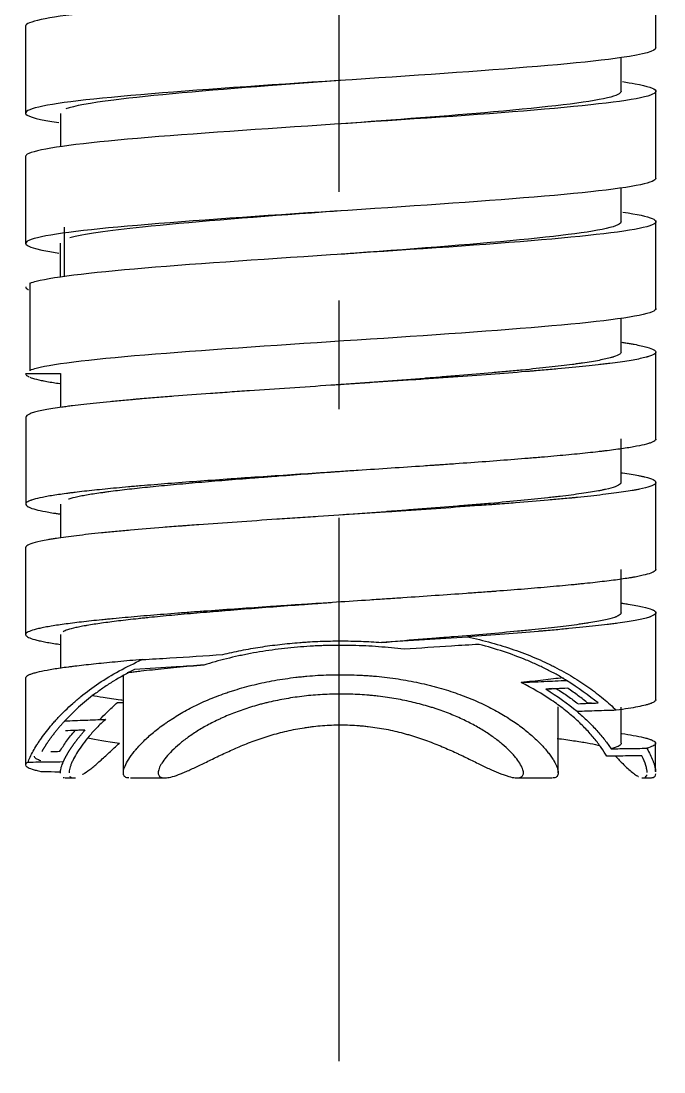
# Model space of a CAD drawing. Extents: x 0 to 1128, y 0 to 827.
# Drawn here: x 266.26 to 281.05, y 180.72 to 204.9 of the extents above; entities that cross this region are included whole.
import ezdxf

# ---------------------------------------------------------------- set-up
doc = ezdxf.new("R2010")
doc.units = 0
doc.header["$LTSCALE"] = 10
doc.header["$MEASUREMENT"] = 0
doc.linetypes.add('CENTER', pattern=[2, 1.25, -0.25, 0.25, -0.25])
doc.layers.add('1', color=7, linetype='CONTINUOUS')

msp = doc.modelspace()

# ---------------------------------------------------------------- linework, layer by layer
at = {"layer": '1', "color": 1, "linetype": 'CENTER', "lineweight": -3}
msp.add_line((273.569, 253.464), (273.569, 171.853), dxfattribs=at)
at = {"layer": '1', "color": 7, "linetype": 'Continuous', "lineweight": -3}
for p, q in [((267.166, 199.005), (267.166, 199.787)), ((268.613, 187.6), (268.613, 189.829)), ((278.613, 187.6), (278.613, 189.116)), ((267.274, 187.482), (267.509, 187.482)), ((268.778, 187.482), (269.562, 187.482)), ((277.65, 187.482), (278.475, 187.482)), ((280.536, 187.482), (280.759, 187.482))]:
    msp.add_line(p, q, dxfattribs=at)
for points, knots in [([(280.08, 206.504), (280.363, 206.463), (281.132, 206.314), (280.591, 206.056), (276.798, 205.731), (271.586, 205.406), (267.389, 205.089), (266.367, 204.881), (266.363, 204.781)], [0, 0, 0, 0, 0.071668, 0.260293, 0.448918, 0.637542, 0.826167, 1, 1, 1, 1]), ([(280.859, 204.282), (280.859, 204.206), (280.206, 204.023), (276.798, 203.731), (271.586, 203.406), (267.277, 203.081), (265.989, 202.799), (266.687, 202.625), (267.127, 202.56)], [0, 0, 0, 0, 0.131263, 0.320041, 0.50882, 0.697599, 0.886378, 1, 1, 1, 1]), ([(280.092, 203.503), (280.199, 203.487), (280.963, 203.363), (281.061, 203.131), (277.878, 202.806), (272.794, 202.481), (268.075, 202.156), (266.462, 201.923), (266.364, 201.798), (266.364, 201.782)], [0, 0, 0, 0, 0.027331, 0.216212, 0.405094, 0.593975, 0.782857, 0.971738, 1, 1, 1, 1]), ([(273.604, 203.53), (273.044, 203.489), (271.021, 203.339), (268.442, 203.12), (267.472, 202.943), (267.29, 202.874)], [0, 0, 0, 0, 0.189702, 0.685286, 1, 1, 1, 1]), ([(280.059, 203.281), (280.06, 203.231), (279.733, 203.073), (277.553, 202.822), (274.851, 202.623), (273.614, 202.531)], [0, 0, 0, 0, 0.200693, 0.633748, 1, 1, 1, 1]), ([(280.858, 201.281), (280.859, 201.231), (280.49, 201.072), (277.878, 200.806), (272.794, 200.481), (268.075, 200.156), (265.947, 199.849), (266.52, 199.65), (267.131, 199.559)], [0, 0, 0, 0, 0.087207, 0.275968, 0.46473, 0.653491, 0.842253, 1, 1, 1, 1]), ([(280.099, 200.502), (280.765, 200.403), (281.274, 200.196), (278.853, 199.881), (274.023, 199.556), (269.009, 199.231), (266.894, 198.999), (266.5, 198.875), (266.462, 198.859)], [0, 0, 0, 0, 0.180233, 0.378098, 0.575964, 0.77383, 0.971696, 1, 1, 1, 1]), ([(273.614, 200.531), (273.388, 200.514), (271.701, 200.389), (269.009, 200.181), (267.678, 199.989), (267.384, 199.906)], [0, 0, 0, 0, 0.080194, 0.600055, 1, 1, 1, 1]), ([(280.061, 200.281), (280.062, 200.256), (279.926, 200.122), (278.275, 199.881), (275.302, 199.656), (273.731, 199.539), (273.621, 199.531)], [0, 0, 0, 0, 0.100189, 0.533786, 0.967382, 1, 1, 1, 1]), ([(266.366, 198.781), (266.365, 198.76), (266.386, 198.739), (266.427, 198.718), (266.428, 198.717), (266.428, 198.717)], [0, 0, 0, 0, 0.990096, 0.990096, 1, 1, 1, 1]), ([(280.86, 198.281), (280.861, 198.256), (280.708, 198.122), (278.853, 197.881), (274.023, 197.556), (269.009, 197.231), (266.894, 196.999), (266.5, 196.875), (266.462, 196.859)], [0, 0, 0, 0, 0.052617, 0.281285, 0.509953, 0.738621, 0.967289, 1, 1, 1, 1]), ([(280.076, 197.505), (280.109, 197.5), (280.14, 197.496), (280.188, 197.488), (280.205, 197.486), (280.238, 197.48), (280.287, 197.472), (280.333, 197.465), (280.478, 197.438), (280.574, 197.417), (280.725, 197.376), (280.78, 197.355), (280.824, 197.328), (280.831, 197.323), (280.844, 197.313), (280.849, 197.307), (280.859, 197.292), (280.861, 197.281), (280.851, 197.25), (280.825, 197.229), (280.753, 197.198), (280.724, 197.187), (280.681, 197.174), (280.672, 197.171), (280.654, 197.166), (280.644, 197.163), (280.614, 197.155), (280.593, 197.15), (280.481, 197.124), (280.371, 197.103), (280.114, 197.061), (279.966, 197.04), (279.758, 197.014), (279.715, 197.009), (279.649, 197.001), (279.627, 196.998), (279.582, 196.993), (279.468, 196.98), (279.348, 196.967), (279.049, 196.935), (278.834, 196.914), (278.49, 196.883), (278.371, 196.873), (278.187, 196.857), (278.125, 196.852), (278.03, 196.844), (277.998, 196.841), (277.934, 196.836), (277.902, 196.833), (277.61, 196.809), (277.34, 196.788), (276.783, 196.747), (276.494, 196.726), (276.122, 196.7), (276.047, 196.694), (275.895, 196.684), (275.819, 196.678), (275.589, 196.663), (275.435, 196.652), (274.971, 196.621), (274.659, 196.6), (274.186, 196.569), (274.027, 196.558), (273.789, 196.542), (273.669, 196.534), (273.549, 196.527), (273.469, 196.521), (273.428, 196.519), (273.067, 196.495), (272.751, 196.474), (272.125, 196.432), (271.817, 196.411), (271.359, 196.38), (271.208, 196.369), (270.983, 196.353), (270.908, 196.348), (270.76, 196.338), (270.687, 196.332), (270.324, 196.306), (270.045, 196.285), (269.641, 196.254), (269.509, 196.244), (269.251, 196.223), (269.125, 196.212), (268.97, 196.199), (268.939, 196.196), (268.878, 196.191), (268.788, 196.183), (268.699, 196.175), (268.526, 196.159), (268.414, 196.149), (268.09, 196.118), (267.89, 196.097), (267.614, 196.065), (267.526, 196.055), (267.4, 196.039), (267.358, 196.034), (267.279, 196.023), (267.24, 196.018), (267.053, 195.992), (266.923, 195.971), (266.758, 195.939), (266.708, 195.929), (266.617, 195.908), (266.577, 195.898), (266.525, 195.882), (266.509, 195.877), (266.479, 195.866), (266.465, 195.861), (266.428, 195.845), (266.409, 195.834), (266.376, 195.809), (266.366, 195.795), (266.366, 195.781)], [0, 0, 0, 0, 0.008171, 0.008171, 0.012731, 0.012731, 0.01729, 0.02641, 0.02641, 0.062888, 0.062888, 0.099365, 0.099365, 0.108485, 0.108485, 0.117604, 0.117604, 0.135843, 0.135843, 0.172321, 0.172321, 0.19056, 0.19056, 0.195119, 0.195119, 0.199679, 0.199679, 0.208798, 0.208798, 0.245276, 0.245276, 0.281754, 0.281754, 0.290873, 0.290873, 0.295433, 0.295433, 0.299993, 0.318231, 0.318231, 0.354709, 0.354709, 0.372948, 0.372948, 0.382067, 0.382067, 0.386627, 0.386627, 0.391187, 0.391187, 0.427665, 0.427665, 0.464142, 0.464142, 0.473262, 0.473262, 0.482381, 0.482381, 0.50062, 0.50062, 0.537098, 0.537098, 0.555337, 0.555337, 0.564456, 0.569016, 0.569016, 0.573575, 0.573575, 0.610053, 0.610053, 0.646531, 0.646531, 0.66477, 0.66477, 0.673889, 0.673889, 0.683009, 0.683009, 0.719486, 0.719486, 0.737725, 0.737725, 0.755964, 0.755964, 0.760524, 0.760524, 0.765083, 0.774203, 0.774203, 0.792442, 0.792442, 0.828919, 0.828919, 0.847158, 0.847158, 0.856278, 0.856278, 0.865397, 0.865397, 0.901875, 0.901875, 0.920114, 0.920114, 0.938352, 0.938352, 0.947472, 0.947472, 0.956591, 0.956591, 0.97483, 0.97483, 1, 1, 1, 1]), ([(280.061, 197.282), (280.061, 197.272), (280.056, 197.261), (280.027, 197.229), (279.99, 197.208), (279.919, 197.181), (279.904, 197.176), (279.879, 197.168), (279.87, 197.165), (279.853, 197.16), (279.807, 197.146), (279.754, 197.133), (279.615, 197.101), (279.505, 197.08), (279.313, 197.048), (279.245, 197.037), (279.135, 197.021), (279.098, 197.016), (279.02, 197.005), (278.98, 197), (278.775, 196.973), (278.597, 196.952), (278.213, 196.91), (278.007, 196.889), (277.733, 196.862), (277.678, 196.857), (277.564, 196.846), (277.507, 196.84), (277.333, 196.824), (277.214, 196.814), (276.852, 196.782), (276.602, 196.761), (276.214, 196.729), (276.082, 196.718), (275.881, 196.702), (275.78, 196.694), (275.677, 196.686), (275.608, 196.681), (275.573, 196.678), (275.262, 196.654), (274.982, 196.633), (274.418, 196.591), (274.133, 196.569), (273.773, 196.543), (273.693, 196.537), (273.613, 196.531), (273.605, 196.53)], [0, 0, 0, 0, 0.042939, 0.042939, 0.1278, 0.1278, 0.149015, 0.149015, 0.159623, 0.159623, 0.17023, 0.212661, 0.212661, 0.297522, 0.297522, 0.339952, 0.339952, 0.361167, 0.361167, 0.382382, 0.382382, 0.467243, 0.467243, 0.552104, 0.552104, 0.573319, 0.573319, 0.594535, 0.594535, 0.636965, 0.636965, 0.721826, 0.721826, 0.764256, 0.764256, 0.785472, 0.796079, 0.796079, 0.806687, 0.806687, 0.891548, 0.891548, 0.976409, 0.976409, 0.997624, 1, 1, 1, 1]), ([(266.366, 196.781), (266.365, 196.764), (266.378, 196.747), (266.412, 196.726), (266.419, 196.721), (266.428, 196.717)], [0, 0, 0, 0, 0.794912, 0.794912, 1, 1, 1, 1]), ([(266.464, 196.701), (266.482, 196.694), (266.502, 196.687), (266.578, 196.663), (266.644, 196.646), (266.735, 196.627), (266.746, 196.625), (266.767, 196.621), (266.777, 196.619), (266.81, 196.612), (266.878, 196.6), (266.953, 196.587), (267.051, 196.571), (267.099, 196.564), (267.149, 196.557)], [0, 0, 0, 0, 0.147966, 0.147966, 0.498597, 0.498597, 0.542426, 0.542426, 0.586255, 0.586255, 0.673913, 0.849228, 0.849228, 1, 1, 1, 1]), ([(280.859, 195.28), (280.859, 195.275), (280.858, 195.27), (280.847, 195.247), (280.825, 195.231), (280.772, 195.206), (280.752, 195.197), (280.715, 195.184), (280.702, 195.18), (280.674, 195.172), (280.659, 195.167), (280.581, 195.146), (280.505, 195.129), (280.329, 195.096), (280.127, 195.062), (279.877, 195.029), (279.722, 195.01), (279.705, 195.008), (279.669, 195.003), (279.652, 195.001), (279.598, 194.995), (279.488, 194.982), (279.373, 194.969), (279.136, 194.944), (278.968, 194.927), (278.612, 194.894), (278.425, 194.877), (278.177, 194.856), (278.127, 194.852), (278.026, 194.843), (277.974, 194.839), (277.819, 194.826), (277.714, 194.818), (277.393, 194.792), (277.173, 194.776), (276.721, 194.742), (276.488, 194.725), (276.131, 194.7), (276.01, 194.692), (275.857, 194.681), (275.826, 194.679), (275.765, 194.675), (275.673, 194.668), (275.58, 194.662), (275.271, 194.641), (275.022, 194.624), (274.519, 194.591), (274.266, 194.574), (273.884, 194.549), (273.756, 194.54), (273.563, 194.527), (273.499, 194.523), (273.37, 194.515), (273.305, 194.51), (272.984, 194.489), (272.73, 194.472), (272.227, 194.439), (271.978, 194.422), (271.609, 194.397), (271.486, 194.389), (271.303, 194.376), (271.212, 194.37), (271.121, 194.363), (271.061, 194.359), (271.031, 194.357), (270.76, 194.338), (270.526, 194.321), (270.072, 194.287), (269.852, 194.271), (269.426, 194.237), (269.22, 194.22), (268.971, 194.199), (268.921, 194.195), (268.824, 194.186), (268.68, 194.174), (268.542, 194.161), (268.273, 194.136), (267.936, 194.102), (267.639, 194.069), (267.466, 194.047), (267.432, 194.043), (267.382, 194.037), (267.366, 194.035), (267.333, 194.03), (267.253, 194.02), (267.178, 194.009), (267.007, 193.984), (266.905, 193.967), (266.727, 193.934), (266.651, 193.917), (266.557, 193.892), (266.528, 193.883), (266.497, 193.873), (266.491, 193.87), (266.48, 193.866), (266.463, 193.86), (266.448, 193.853), (266.403, 193.832), (266.38, 193.816), (266.362, 193.782), (266.366, 193.765), (266.391, 193.74), (266.403, 193.731), (266.426, 193.719), (266.435, 193.715), (266.453, 193.706), (266.464, 193.702), (266.519, 193.681), (266.576, 193.664), (266.716, 193.63), (266.799, 193.613), (266.943, 193.588), (266.994, 193.58), (267.076, 193.567), (267.112, 193.562), (267.148, 193.557), (267.156, 193.556)], [0, 0, 0, 0, 0.009317, 0.009317, 0.038615, 0.038615, 0.053264, 0.053264, 0.060588, 0.060588, 0.067913, 0.067913, 0.097211, 0.097211, 0.126509, 0.155807, 0.155807, 0.159469, 0.159469, 0.163131, 0.163131, 0.170456, 0.185105, 0.185105, 0.214403, 0.214403, 0.243701, 0.243701, 0.251025, 0.251025, 0.25835, 0.25835, 0.272999, 0.272999, 0.302297, 0.302297, 0.331595, 0.331595, 0.346244, 0.346244, 0.349906, 0.349906, 0.353569, 0.360893, 0.360893, 0.390191, 0.390191, 0.419489, 0.419489, 0.434138, 0.434138, 0.441463, 0.441463, 0.448787, 0.448787, 0.478085, 0.478085, 0.507383, 0.507383, 0.522032, 0.522032, 0.529357, 0.533019, 0.533019, 0.536681, 0.536681, 0.565979, 0.565979, 0.595277, 0.595277, 0.624575, 0.624575, 0.6319, 0.6319, 0.639224, 0.653873, 0.653873, 0.683171, 0.712469, 0.712469, 0.719794, 0.719794, 0.723456, 0.723456, 0.727118, 0.741767, 0.741767, 0.771065, 0.771065, 0.800363, 0.800363, 0.815012, 0.815012, 0.818675, 0.818675, 0.822337, 0.829661, 0.829661, 0.858959, 0.858959, 0.888257, 0.888257, 0.902906, 0.902906, 0.910231, 0.910231, 0.917555, 0.917555, 0.946853, 0.946853, 0.976151, 0.976151, 0.9908, 0.9908, 0.998125, 1, 1, 1, 1]), ([(280.064, 194.507), (280.073, 194.505), (280.082, 194.504), (280.233, 194.482), (280.358, 194.461), (280.489, 194.435), (280.514, 194.429), (280.55, 194.422), (280.562, 194.419), (280.584, 194.414), (280.595, 194.411), (280.648, 194.398), (280.685, 194.387), (280.779, 194.356), (280.821, 194.335), (280.853, 194.304), (280.859, 194.293), (280.86, 194.277), (280.858, 194.27), (280.854, 194.262), (280.85, 194.256), (280.848, 194.254), (280.825, 194.23), (280.785, 194.209), (280.664, 194.167), (280.584, 194.147), (280.457, 194.12), (280.417, 194.112), (280.374, 194.105), (280.345, 194.099), (280.33, 194.097), (280.253, 194.083), (280.187, 194.073), (279.976, 194.041), (279.817, 194.021), (279.464, 193.979), (279.27, 193.958), (279.032, 193.934), (279.005, 193.931), (278.951, 193.926), (278.87, 193.918), (278.787, 193.91), (278.618, 193.895), (278.502, 193.884), (278.145, 193.853), (277.893, 193.832), (277.497, 193.801), (277.361, 193.79), (277.187, 193.777), (277.152, 193.774), (277.082, 193.769), (276.976, 193.761), (276.869, 193.753), (276.51, 193.727), (276.217, 193.706), (275.615, 193.664), (275.308, 193.643), (274.954, 193.62), (274.915, 193.617), (274.836, 193.612), (274.796, 193.609), (274.677, 193.601), (274.598, 193.596), (274.361, 193.58), (274.203, 193.57), (273.728, 193.538), (273.411, 193.518), (272.936, 193.486), (272.778, 193.476), (272.54, 193.46), (272.461, 193.455), (272.302, 193.444), (272.224, 193.439), (271.833, 193.412), (271.527, 193.391), (270.928, 193.35), (270.636, 193.329), (270.279, 193.303), (270.208, 193.297), (270.102, 193.289), (270.067, 193.287), (269.997, 193.281), (269.824, 193.268), (269.655, 193.255), (269.262, 193.224), (269.012, 193.203), (268.658, 193.172), (268.543, 193.161), (268.376, 193.145), (268.321, 193.14), (268.213, 193.13), (268.16, 193.124), (267.9, 193.098), (267.71, 193.077), (267.365, 193.035), (267.209, 193.014), (267.037, 192.988), (266.987, 192.98), (266.94, 192.972), (266.908, 192.967), (266.893, 192.964), (266.819, 192.951), (266.764, 192.941), (266.617, 192.909), (266.539, 192.888), (266.425, 192.847), (266.389, 192.826), (266.37, 192.799), (266.367, 192.794), (266.366, 192.786), (266.365, 192.784), (266.365, 192.781)], [0, 0, 0, 0, 0.002261, 0.002261, 0.038722, 0.038722, 0.047838, 0.047838, 0.052396, 0.052396, 0.056953, 0.056953, 0.075184, 0.075184, 0.111646, 0.111646, 0.129877, 0.129877, 0.138992, 0.14355, 0.14355, 0.148108, 0.148108, 0.184569, 0.184569, 0.221031, 0.221031, 0.230147, 0.234704, 0.234704, 0.239262, 0.239262, 0.257493, 0.257493, 0.293955, 0.293955, 0.330416, 0.330416, 0.334974, 0.334974, 0.339532, 0.348647, 0.348647, 0.366878, 0.366878, 0.40334, 0.40334, 0.421571, 0.421571, 0.426128, 0.426128, 0.430686, 0.439802, 0.439802, 0.476263, 0.476263, 0.512725, 0.512725, 0.517283, 0.517283, 0.521841, 0.521841, 0.530956, 0.530956, 0.549187, 0.549187, 0.585649, 0.585649, 0.603879, 0.603879, 0.612995, 0.612995, 0.62211, 0.62211, 0.658572, 0.658572, 0.695034, 0.695034, 0.704149, 0.704149, 0.708707, 0.708707, 0.713265, 0.731496, 0.731496, 0.767957, 0.767957, 0.786188, 0.786188, 0.795304, 0.795304, 0.804419, 0.804419, 0.840881, 0.840881, 0.877343, 0.877343, 0.886458, 0.891016, 0.891016, 0.895573, 0.895573, 0.913804, 0.913804, 0.950266, 0.950266, 0.986728, 0.986728, 0.995843, 0.995843, 1, 1, 1, 1]), ([(273.615, 194.531), (273.594, 194.529), (273.573, 194.528), (273.321, 194.509), (273.091, 194.492), (272.635, 194.458), (272.409, 194.441), (272.072, 194.416), (271.96, 194.407), (271.793, 194.394), (271.737, 194.39), (271.626, 194.381), (271.571, 194.377), (271.297, 194.355), (271.083, 194.338), (270.667, 194.304), (270.464, 194.287), (270.071, 194.253), (269.88, 194.236), (269.511, 194.202), (269.335, 194.185), (269.003, 194.151), (268.845, 194.134), (268.548, 194.1), (268.408, 194.083), (268.244, 194.061), (268.212, 194.057), (268.15, 194.048), (268.058, 194.035), (267.972, 194.023), (267.809, 193.997), (267.712, 193.98), (267.541, 193.946), (267.467, 193.929), (267.389, 193.907), (267.374, 193.903), (267.357, 193.898), (267.353, 193.897), (267.349, 193.895)], [0, 0, 0, 0, 0.007255, 0.007255, 0.087861, 0.087861, 0.168467, 0.168467, 0.20877, 0.20877, 0.228921, 0.228921, 0.249073, 0.249073, 0.329679, 0.329679, 0.410285, 0.410285, 0.490891, 0.490891, 0.571498, 0.571498, 0.652104, 0.652104, 0.73271, 0.73271, 0.752861, 0.752861, 0.773013, 0.813316, 0.813316, 0.893922, 0.893922, 0.974528, 0.974528, 0.99468, 0.99468, 1, 1, 1, 1]), ([(280.059, 194.281), (280.059, 194.28), (280.059, 194.28), (280.058, 194.274), (280.057, 194.269), (280.052, 194.258), (280.048, 194.253), (280.023, 194.226), (279.984, 194.205), (279.869, 194.162), (279.794, 194.141), (279.675, 194.114), (279.649, 194.109), (279.597, 194.098), (279.569, 194.093), (279.483, 194.077), (279.422, 194.066), (279.224, 194.034), (279.076, 194.013), (278.831, 193.981), (278.745, 193.97), (278.61, 193.954), (278.541, 193.946), (278.47, 193.938), (278.422, 193.933), (278.397, 193.93), (278.178, 193.906), (277.97, 193.885), (277.532, 193.842), (277.3, 193.821), (276.996, 193.794), (276.934, 193.789), (276.841, 193.781), (276.809, 193.778), (276.746, 193.773), (276.714, 193.77), (276.555, 193.757), (276.425, 193.746), (276.032, 193.714), (275.763, 193.693), (275.351, 193.661), (275.213, 193.65), (275.002, 193.634), (274.896, 193.626), (274.789, 193.618), (274.718, 193.613), (274.682, 193.61), (274.36, 193.586), (274.073, 193.565), (273.729, 193.539), (273.671, 193.535), (273.613, 193.531)], [0, 0, 0, 0, 0.001706, 0.001706, 0.023033, 0.023033, 0.044361, 0.044361, 0.12967, 0.12967, 0.21498, 0.21498, 0.236307, 0.236307, 0.257635, 0.257635, 0.30029, 0.30029, 0.385599, 0.385599, 0.428254, 0.428254, 0.449582, 0.460245, 0.460245, 0.470909, 0.470909, 0.556219, 0.556219, 0.641529, 0.641529, 0.662856, 0.662856, 0.67352, 0.67352, 0.684183, 0.684183, 0.726838, 0.726838, 0.812148, 0.812148, 0.854803, 0.854803, 0.87613, 0.886794, 0.886794, 0.897458, 0.897458, 0.982767, 0.982767, 1, 1, 1, 1]), ([(280.86, 192.281), (280.859, 192.273), (280.856, 192.265), (280.844, 192.249), (280.834, 192.24), (280.795, 192.215), (280.756, 192.198), (280.652, 192.165), (280.587, 192.148), (280.469, 192.123), (280.427, 192.114), (280.369, 192.103), (280.357, 192.101), (280.333, 192.097), (280.321, 192.095), (280.284, 192.089), (280.259, 192.084), (280.127, 192.063), (280.01, 192.047), (279.754, 192.013), (279.614, 191.996), (279.388, 191.971), (279.31, 191.963), (279.188, 191.95), (279.147, 191.946), (279.063, 191.937), (279.02, 191.933), (278.804, 191.912), (278.622, 191.895), (278.242, 191.861), (278.044, 191.845), (277.63, 191.811), (277.415, 191.794), (277.163, 191.775), (277.134, 191.773), (277.078, 191.769), (276.993, 191.762), (276.793, 191.748), (276.619, 191.735), (276.267, 191.71), (276.029, 191.693), (275.542, 191.659), (275.295, 191.643), (274.98, 191.621), (274.917, 191.617), (274.789, 191.609), (274.726, 191.604), (274.535, 191.592), (274.408, 191.583), (274.026, 191.558), (273.772, 191.541), (273.263, 191.508), (273.009, 191.491), (272.691, 191.47), (272.627, 191.466), (272.5, 191.457), (272.436, 191.453), (272.246, 191.44), (272.12, 191.432), (271.745, 191.406), (271.5, 191.39), (271.018, 191.356), (270.782, 191.339), (270.434, 191.314), (270.319, 191.306), (270.148, 191.293), (270.092, 191.289), (269.98, 191.28), (269.924, 191.276), (269.649, 191.255), (269.437, 191.238), (269.031, 191.204), (268.837, 191.188), (268.558, 191.162), (268.467, 191.154), (268.334, 191.141), (268.29, 191.137), (268.204, 191.129), (268.161, 191.124), (267.951, 191.103), (267.796, 191.086), (267.506, 191.053), (267.373, 191.036), (267.128, 191.002), (267.017, 190.985), (266.893, 190.964), (266.869, 190.96), (266.823, 190.951), (266.756, 190.939), (266.617, 190.909), (266.528, 190.884), (266.436, 190.851), (266.404, 190.834), (266.38, 190.813), (266.376, 190.809), (266.37, 190.8), (266.368, 190.796), (266.364, 190.783), (266.365, 190.775), (266.377, 190.749), (266.399, 190.733), (266.468, 190.699), (266.515, 190.682), (266.592, 190.661), (266.608, 190.657), (266.641, 190.648), (266.659, 190.644), (266.715, 190.631), (266.836, 190.606), (266.985, 190.581), (267.116, 190.561), (267.136, 190.558), (267.156, 190.555)], [0, 0, 0, 0, 0.013707, 0.013707, 0.028352, 0.028352, 0.057642, 0.057642, 0.086931, 0.086931, 0.101576, 0.101576, 0.105237, 0.105237, 0.108898, 0.108898, 0.11622, 0.11622, 0.14551, 0.14551, 0.174799, 0.174799, 0.189444, 0.189444, 0.196766, 0.196766, 0.204089, 0.204089, 0.233378, 0.233378, 0.262668, 0.262668, 0.291957, 0.291957, 0.295618, 0.295618, 0.299279, 0.306602, 0.321247, 0.321247, 0.350536, 0.350536, 0.379825, 0.379825, 0.387148, 0.387148, 0.39447, 0.39447, 0.409115, 0.409115, 0.438404, 0.438404, 0.467694, 0.467694, 0.475016, 0.475016, 0.482338, 0.482338, 0.496983, 0.496983, 0.526273, 0.526273, 0.555562, 0.555562, 0.570207, 0.570207, 0.577529, 0.577529, 0.584852, 0.584852, 0.614141, 0.614141, 0.64343, 0.64343, 0.658075, 0.658075, 0.665397, 0.665397, 0.67272, 0.67272, 0.702009, 0.702009, 0.731299, 0.731299, 0.760588, 0.760588, 0.767911, 0.767911, 0.775233, 0.789878, 0.819167, 0.819167, 0.848456, 0.848456, 0.855779, 0.855779, 0.863101, 0.863101, 0.877746, 0.877746, 0.907035, 0.907035, 0.936325, 0.936325, 0.943647, 0.943647, 0.95097, 0.95097, 0.965614, 0.994904, 0.994904, 1, 1, 1, 1]), ([(273.392, 191.514), (273.346, 191.511), (273.3, 191.508), (273.139, 191.496), (273.024, 191.487), (272.851, 191.474), (272.793, 191.47), (272.678, 191.461), (272.621, 191.457), (272.335, 191.436), (272.11, 191.419), (271.667, 191.385), (271.449, 191.368), (271.128, 191.342), (271.021, 191.333), (270.863, 191.32), (270.811, 191.316), (270.706, 191.308), (270.654, 191.303), (270.398, 191.282), (270.2, 191.265), (269.819, 191.231), (269.636, 191.214), (269.373, 191.188), (269.287, 191.18), (269.161, 191.167), (269.119, 191.163), (269.037, 191.154), (268.996, 191.15), (268.795, 191.128), (268.645, 191.111), (268.364, 191.077), (268.234, 191.06), (267.993, 191.026), (267.882, 191.009), (267.758, 190.987), (267.733, 190.983), (267.686, 190.974), (267.618, 190.962), (267.557, 190.949), (267.444, 190.923), (267.329, 190.892), (267.253, 190.861), (267.227, 190.847)], [0, 0, 0, 0, 0.015352, 0.015352, 0.05373, 0.05373, 0.07292, 0.07292, 0.092109, 0.092109, 0.168867, 0.168867, 0.245625, 0.245625, 0.284004, 0.284004, 0.303193, 0.303193, 0.322382, 0.322382, 0.39914, 0.39914, 0.475898, 0.475898, 0.514277, 0.514277, 0.533466, 0.533466, 0.552656, 0.552656, 0.629413, 0.629413, 0.706171, 0.706171, 0.782929, 0.782929, 0.802118, 0.802118, 0.821308, 0.859686, 0.859686, 0.936444, 1, 1, 1, 1]), ([(280.06, 191.28), (280.06, 191.267), (280.053, 191.254), (280.027, 191.23), (280.01, 191.219), (279.978, 191.203), (279.966, 191.198), (279.946, 191.19), (279.939, 191.187), (279.925, 191.182), (279.917, 191.179), (279.846, 191.155), (279.764, 191.134), (279.565, 191.091), (279.448, 191.07), (279.279, 191.043), (279.244, 191.038), (279.172, 191.027), (279.135, 191.022), (279.02, 191.006), (278.941, 190.995), (278.69, 190.963), (278.509, 190.942), (278.215, 190.91), (278.113, 190.899), (277.955, 190.883), (277.902, 190.878), (277.792, 190.867), (277.737, 190.862), (277.455, 190.835), (277.22, 190.814), (276.73, 190.771), (276.476, 190.75), (276.146, 190.724), (276.046, 190.716), (275.944, 190.707), (275.876, 190.702), (275.842, 190.699), (275.672, 190.686), (275.534, 190.675), (275.117, 190.643), (274.835, 190.622), (274.548, 190.6)], [0, 0, 0, 0, 0.058381, 0.058381, 0.105462, 0.105462, 0.129002, 0.129002, 0.140773, 0.140773, 0.152543, 0.152543, 0.246705, 0.246705, 0.340867, 0.340867, 0.364407, 0.364407, 0.387948, 0.387948, 0.435029, 0.435029, 0.52919, 0.52919, 0.576271, 0.576271, 0.599812, 0.599812, 0.623352, 0.623352, 0.717514, 0.717514, 0.811676, 0.811676, 0.835217, 0.846987, 0.846987, 0.858757, 0.858757, 0.905838, 0.905838, 1, 1, 1, 1]), ([(280.066, 191.506), (280.083, 191.504), (280.135, 191.496), (280.185, 191.488), (280.349, 191.462), (280.461, 191.441), (280.645, 191.4), (280.718, 191.379), (280.776, 191.355), (280.782, 191.352), (280.793, 191.347), (280.809, 191.339), (280.822, 191.331), (280.845, 191.315), (280.854, 191.305), (280.867, 191.274), (280.854, 191.253), (280.805, 191.221), (280.784, 191.211), (280.75, 191.198), (280.743, 191.195), (280.728, 191.19), (280.721, 191.187), (280.697, 191.179), (280.68, 191.174), (280.587, 191.148), (280.494, 191.127), (280.269, 191.085), (280.137, 191.064), (279.946, 191.038), (279.906, 191.033), (279.824, 191.022), (279.783, 191.017), (279.654, 191.001), (279.564, 190.991), (279.283, 190.959), (279.079, 190.938), (278.751, 190.907), (278.637, 190.896), (278.461, 190.881), (278.401, 190.875), (278.31, 190.867), (278.279, 190.865), (278.218, 190.86), (278.187, 190.857), (277.907, 190.833), (277.646, 190.812), (277.104, 190.77), (276.821, 190.749), (276.526, 190.728)], [0, 0, 0, 0, 0.009381, 0.029597, 0.029597, 0.110464, 0.110464, 0.191331, 0.191331, 0.201439, 0.201439, 0.211548, 0.231764, 0.231764, 0.272198, 0.272198, 0.353065, 0.353065, 0.393498, 0.393498, 0.403607, 0.403607, 0.413715, 0.413715, 0.433932, 0.433932, 0.514799, 0.514799, 0.595666, 0.595666, 0.615882, 0.615882, 0.636099, 0.636099, 0.676532, 0.676532, 0.757399, 0.757399, 0.797833, 0.797833, 0.818049, 0.818049, 0.828158, 0.828158, 0.838266, 0.838266, 0.919133, 0.919133, 1, 1, 1, 1]), ([(270.898, 190.322), (271.038, 190.356), (271.322, 190.419), (271.76, 190.497), (272.059, 190.537), (272.362, 190.572), (272.515, 190.587), (272.71, 190.602), (272.749, 190.605), (272.827, 190.61), (272.866, 190.612), (272.984, 190.619), (273.062, 190.623), (273.297, 190.632), (273.453, 190.635), (273.766, 190.635), (274.079, 190.629), (274.391, 190.611), (274.547, 190.599)], [0, 0, 0, 0, 0.125, 0.25, 0.375, 0.375, 0.5, 0.5, 0.53125, 0.53125, 0.5625, 0.5625, 0.625, 0.625, 0.75, 0.75, 0.875, 1, 1, 1, 1]), ([(274.548, 190.6), (274.877, 190.624), (275.206, 190.646), (275.866, 190.689), (276.196, 190.709), (276.526, 190.728)], [0, 0, 0, 0, 0.499952, 0.499952, 1, 1, 1, 1]), ([(276.794, 190.554), (276.582, 190.542), (276.371, 190.53), (275.797, 190.494), (275.434, 190.469), (275.072, 190.443)], [0, 0, 0, 0, 0.367727, 0.367727, 1, 1, 1, 1]), ([(276.526, 190.728), (276.906, 190.647), (277.261, 190.548), (277.761, 190.375), (277.922, 190.313), (278.157, 190.214), (278.233, 190.18), (278.347, 190.127), (278.384, 190.109), (278.458, 190.073), (278.494, 190.055), (278.675, 189.963), (278.812, 189.887), (279.074, 189.729), (279.198, 189.647), (279.434, 189.479), (279.546, 189.393), (279.705, 189.262), (279.756, 189.217), (279.856, 189.128), (279.904, 189.083), (279.95, 189.039)], [0, 0, 0, 0, 0.25, 0.25, 0.375, 0.375, 0.4375, 0.4375, 0.46875, 0.46875, 0.5, 0.5, 0.625, 0.625, 0.75, 0.75, 0.875, 0.875, 0.9375, 0.9375, 1, 1, 1, 1]), ([(278.807, 189.725), (278.737, 189.768), (278.665, 189.81), (278.518, 189.892), (278.442, 189.932), (278.288, 190.01), (278.209, 190.048), (278.047, 190.122), (277.964, 190.159), (277.712, 190.263), (277.538, 190.328), (277.176, 190.449), (276.988, 190.504), (276.794, 190.554)], [0, 0, 0, 0, 0.125, 0.125, 0.25, 0.25, 0.375, 0.375, 0.5, 0.5, 0.75, 0.75, 1, 1, 1, 1]), ([(269.046, 190.205), (269.258, 190.217), (269.47, 190.23), (270.087, 190.267), (270.492, 190.294), (270.896, 190.323)], [0, 0, 0, 0, 0.342498, 0.342498, 1, 1, 1, 1]), ([(275.071, 190.442), (274.876, 190.466), (274.68, 190.486), (274.286, 190.515), (274.087, 190.525), (273.689, 190.534), (273.488, 190.534), (273.237, 190.527), (273.186, 190.525), (273.086, 190.521), (272.935, 190.514), (272.786, 190.504), (272.491, 190.481), (272.296, 190.46), (271.912, 190.41), (271.722, 190.38), (271.488, 190.336), (271.441, 190.327), (271.349, 190.308), (271.21, 190.279), (271.075, 190.247), (270.807, 190.181), (270.634, 190.131), (270.465, 190.078)], [0, 0, 0, 0, 0.125, 0.125, 0.25, 0.25, 0.375, 0.375, 0.40625, 0.40625, 0.4375, 0.5, 0.5, 0.625, 0.625, 0.75, 0.75, 0.78125, 0.78125, 0.8125, 0.875, 0.875, 1, 1, 1, 1]), ([(269.047, 190.205), (268.851, 190.189), (268.664, 190.172), (268.31, 190.139), (268.143, 190.123), (267.829, 190.09), (267.682, 190.074), (267.51, 190.053), (267.477, 190.049), (267.411, 190.04), (267.314, 190.028), (267.224, 190.016), (267.052, 189.991), (266.95, 189.974), (266.769, 189.942), (266.689, 189.925), (266.606, 189.904), (266.59, 189.9), (266.559, 189.892), (266.545, 189.888), (266.504, 189.875), (266.48, 189.867), (266.418, 189.842), (266.391, 189.826), (266.368, 189.8), (266.364, 189.791), (266.364, 189.781)], [0, 0, 0, 0, 0.116645, 0.116645, 0.233291, 0.233291, 0.349936, 0.349936, 0.379097, 0.379097, 0.408259, 0.466581, 0.466581, 0.583227, 0.583227, 0.699872, 0.699872, 0.729033, 0.729033, 0.758194, 0.758194, 0.816517, 0.816517, 0.933162, 0.933162, 1, 1, 1, 1]), ([(266.417, 187.839), (266.447, 187.918), (266.488, 188.006), (266.565, 188.146), (266.594, 188.195), (266.641, 188.269), (266.657, 188.294), (266.69, 188.344), (266.708, 188.37), (266.798, 188.498), (266.88, 188.604), (266.995, 188.738), (267.018, 188.765), (267.067, 188.819), (267.141, 188.9), (267.273, 189.035), (267.388, 189.143), (267.478, 189.223), (267.509, 189.25), (267.571, 189.303), (267.603, 189.329), (267.764, 189.46), (267.902, 189.563), (268.196, 189.76), (268.352, 189.855), (268.685, 190.037), (268.861, 190.123), (269.047, 190.205)], [0, 0, 0, 0, 0.125, 0.125, 0.1875, 0.1875, 0.21875, 0.21875, 0.25, 0.25, 0.375, 0.375, 0.40625, 0.40625, 0.4375, 0.5, 0.5625, 0.5625, 0.59375, 0.59375, 0.625, 0.625, 0.75, 0.75, 0.875, 0.875, 1, 1, 1, 1]), ([(270.465, 190.079), (270.248, 190.059), (270.041, 190.041), (269.645, 190.003), (269.458, 189.984), (269.19, 189.956), (269.104, 189.946), (268.977, 189.932), (268.936, 189.927), (268.854, 189.917), (268.814, 189.913), (268.75, 189.905), (268.726, 189.902), (268.702, 189.899)], [0, 0, 0, 0, 0.316982, 0.316982, 0.633965, 0.633965, 0.792456, 0.792456, 0.871701, 0.871701, 0.950947, 0.950947, 1, 1, 1, 1]), ([(270.464, 190.079), (270.253, 190.064), (270.042, 190.049), (269.511, 190.015), (269.191, 189.996), (268.871, 189.979)], [0, 0, 0, 0, 0.397982, 0.397982, 1, 1, 1, 1]), ([(268.871, 189.978), (268.7, 189.892), (268.538, 189.802), (268.347, 189.684), (268.31, 189.66), (268.235, 189.612), (268.199, 189.587), (268.092, 189.514), (268.023, 189.464), (267.822, 189.314), (267.699, 189.211), (267.469, 189.004), (267.363, 188.899), (267.266, 188.795)], [0, 0, 0, 0, 0.25, 0.25, 0.3125, 0.3125, 0.375, 0.375, 0.5, 0.5, 0.75, 0.75, 1, 1, 1, 1]), ([(268.613, 187.6), (268.613, 187.635), (268.621, 187.676), (268.654, 187.767), (268.678, 187.817), (268.742, 187.926), (268.781, 187.984), (268.839, 188.06), (268.851, 188.075), (268.877, 188.107), (268.89, 188.122), (268.93, 188.17), (268.959, 188.202), (269.049, 188.299), (269.116, 188.364), (269.263, 188.497), (269.343, 188.563), (269.473, 188.663), (269.518, 188.696), (269.588, 188.745), (269.612, 188.762), (269.66, 188.795), (269.684, 188.811), (269.809, 188.892), (269.914, 188.956), (270.135, 189.079), (270.251, 189.138), (270.495, 189.252), (270.623, 189.306), (270.824, 189.384), (270.893, 189.409), (270.998, 189.446), (271.034, 189.458), (271.105, 189.481), (271.141, 189.493), (271.321, 189.549), (271.47, 189.59), (271.774, 189.664), (271.93, 189.697), (272.249, 189.754), (272.413, 189.778), (272.623, 189.803), (272.665, 189.808), (272.75, 189.816), (272.876, 189.828), (273.003, 189.838), (273.258, 189.853), (273.428, 189.858), (273.769, 189.858), (273.94, 189.854), (274.155, 189.842), (274.198, 189.839), (274.283, 189.833), (274.411, 189.823), (274.537, 189.81), (274.787, 189.782), (274.951, 189.758), (275.273, 189.701), (275.431, 189.669), (275.625, 189.622), (275.663, 189.613), (275.74, 189.593), (275.853, 189.563), (275.963, 189.531), (276.18, 189.463), (276.32, 189.415), (276.588, 189.312), (276.718, 189.257), (276.967, 189.142), (277.084, 189.082), (277.307, 188.959), (277.412, 188.895), (277.611, 188.766), (277.704, 188.7), (277.835, 188.6), (277.877, 188.566), (277.958, 188.499), (277.996, 188.466), (278.107, 188.366), (278.174, 188.301), (278.295, 188.172), (278.348, 188.109), (278.418, 188.018), (278.44, 187.989), (278.47, 187.945), (278.479, 187.931), (278.497, 187.902), (278.506, 187.888), (278.546, 187.819), (278.571, 187.768), (278.604, 187.676), (278.613, 187.635), (278.613, 187.6)], [0, 0, 0, 0, 0.03125, 0.03125, 0.0625, 0.0625, 0.09375, 0.09375, 0.101562, 0.101562, 0.109375, 0.109375, 0.125, 0.125, 0.15625, 0.15625, 0.1875, 0.1875, 0.203125, 0.203125, 0.210937, 0.210937, 0.21875, 0.21875, 0.25, 0.25, 0.28125, 0.28125, 0.3125, 0.3125, 0.328125, 0.328125, 0.335937, 0.335937, 0.34375, 0.34375, 0.375, 0.375, 0.40625, 0.40625, 0.4375, 0.4375, 0.445312, 0.445312, 0.453125, 0.46875, 0.46875, 0.5, 0.5, 0.53125, 0.53125, 0.539062, 0.539062, 0.546875, 0.5625, 0.5625, 0.59375, 0.59375, 0.625, 0.625, 0.632812, 0.632812, 0.640625, 0.65625, 0.65625, 0.6875, 0.6875, 0.71875, 0.71875, 0.75, 0.75, 0.78125, 0.78125, 0.8125, 0.8125, 0.828125, 0.828125, 0.84375, 0.84375, 0.875, 0.875, 0.90625, 0.90625, 0.921875, 0.921875, 0.929688, 0.929688, 0.9375, 0.9375, 0.96875, 0.96875, 1, 1, 1, 1]), ([(278.724, 189.788), (278.583, 189.769), (278.281, 189.732), (277.937, 189.695), (277.759, 189.677)], [0, 0, 0, 0, 0.510083, 1, 1, 1, 1]), ([(279.728, 187.982), (279.692, 188.045), (279.651, 188.111), (279.555, 188.248), (279.502, 188.319), (279.383, 188.462), (279.318, 188.536), (279.176, 188.684), (279.1, 188.758), (278.976, 188.871), (278.933, 188.908), (278.844, 188.983), (278.799, 189.02), (278.659, 189.13), (278.56, 189.203), (278.246, 189.415), (278.015, 189.55), (277.759, 189.677)], [0, 0, 0, 0, 0.125, 0.125, 0.25, 0.25, 0.375, 0.375, 0.5, 0.5, 0.5625, 0.5625, 0.625, 0.625, 0.75, 0.75, 1, 1, 1, 1]), ([(277.76, 189.677), (277.934, 189.686), (278.109, 189.695), (278.459, 189.711), (278.634, 189.719), (278.809, 189.726)], [0, 0, 0, 0, 0.499972, 0.499972, 1, 1, 1, 1]), ([(267.886, 189.384), (267.965, 189.369), (268.053, 189.354), (268.27, 189.32), (268.404, 189.301), (268.571, 189.279), (268.591, 189.276), (268.611, 189.274)], [0, 0, 0, 0, 0.414269, 0.414269, 0.930331, 0.930331, 1, 1, 1, 1]), ([(277.813, 187.6), (277.813, 187.629), (277.806, 187.662), (277.778, 187.736), (277.758, 187.776), (277.704, 187.862), (277.671, 187.908), (277.622, 187.968), (277.612, 187.98), (277.591, 188.005), (277.58, 188.017), (277.546, 188.054), (277.522, 188.08), (277.445, 188.156), (277.388, 188.208), (277.264, 188.313), (277.197, 188.365), (277.087, 188.444), (277.049, 188.471), (276.97, 188.523), (276.929, 188.549), (276.803, 188.627), (276.715, 188.678), (276.528, 188.776), (276.43, 188.824), (276.224, 188.916), (276.117, 188.96), (275.948, 189.023), (275.89, 189.043), (275.802, 189.073), (275.772, 189.083), (275.712, 189.102), (275.682, 189.111), (275.53, 189.157), (275.406, 189.191), (275.151, 189.251), (275.02, 189.278), (274.753, 189.325), (274.616, 189.345), (274.44, 189.366), (274.405, 189.37), (274.334, 189.377), (274.228, 189.387), (274.122, 189.395), (273.909, 189.407), (273.766, 189.411), (273.481, 189.412), (273.338, 189.408), (273.123, 189.396), (273.052, 189.391), (272.909, 189.379), (272.839, 189.372), (272.63, 189.348), (272.493, 189.328), (272.223, 189.282), (272.091, 189.255), (271.929, 189.217), (271.897, 189.209), (271.832, 189.193), (271.737, 189.168), (271.645, 189.142), (271.463, 189.087), (271.346, 189.048), (271.12, 188.964), (271.011, 188.92), (270.88, 188.862), (270.855, 188.85), (270.804, 188.826), (270.728, 188.791), (270.655, 188.754), (270.514, 188.68), (270.426, 188.629), (270.258, 188.526), (270.18, 188.474), (270.088, 188.408), (270.07, 188.394), (270.034, 188.368), (270.016, 188.355), (269.965, 188.315), (269.932, 188.288), (269.839, 188.209), (269.782, 188.158), (269.68, 188.056), (269.635, 188.007), (269.557, 187.911), (269.523, 187.865), (269.489, 187.81), (269.483, 187.8), (269.471, 187.779), (269.454, 187.747), (269.441, 187.718), (269.42, 187.662), (269.413, 187.629), (269.413, 187.6)], [0, 0, 0, 0, 0.03125, 0.03125, 0.0625, 0.0625, 0.09375, 0.09375, 0.101562, 0.101562, 0.109375, 0.109375, 0.125, 0.125, 0.15625, 0.15625, 0.1875, 0.1875, 0.203125, 0.203125, 0.21875, 0.21875, 0.25, 0.25, 0.28125, 0.28125, 0.3125, 0.3125, 0.328125, 0.328125, 0.335937, 0.335937, 0.34375, 0.34375, 0.375, 0.375, 0.40625, 0.40625, 0.4375, 0.4375, 0.445312, 0.445312, 0.453125, 0.46875, 0.46875, 0.5, 0.5, 0.53125, 0.53125, 0.546875, 0.546875, 0.5625, 0.5625, 0.59375, 0.59375, 0.625, 0.625, 0.632812, 0.632812, 0.640625, 0.65625, 0.65625, 0.6875, 0.6875, 0.71875, 0.71875, 0.726562, 0.726562, 0.734375, 0.75, 0.75, 0.78125, 0.78125, 0.8125, 0.8125, 0.820312, 0.820312, 0.828125, 0.828125, 0.84375, 0.84375, 0.875, 0.875, 0.90625, 0.90625, 0.9375, 0.9375, 0.945312, 0.945312, 0.953125, 0.96875, 0.96875, 1, 1, 1, 1]), ([(278.582, 189.534), (278.54, 189.532), (278.456, 189.528), (278.372, 189.524), (278.33, 189.522)], [0, 0, 0, 0, 0.502651, 1, 1, 1, 1]), ([(278.58, 189.533), (278.668, 189.478), (278.752, 189.421), (278.914, 189.307), (278.993, 189.248), (279.067, 189.19)], [0, 0, 0, 0, 0.499232, 0.499232, 1, 1, 1, 1]), ([(279.301, 189.199), (279.229, 189.258), (279.154, 189.316), (278.997, 189.431), (278.916, 189.488), (278.83, 189.544)], [0, 0, 0, 0, 0.499249, 0.499249, 1, 1, 1, 1]), ([(268.07, 188.826), (268.124, 188.881), (268.178, 188.936), (268.312, 189.067), (268.392, 189.144), (268.474, 189.22)], [0, 0, 0, 0, 0.418773, 0.418773, 1, 1, 1, 1]), ([(280.861, 189.282), (280.861, 189.28), (280.86, 189.266), (280.849, 189.251), (280.812, 189.225), (280.785, 189.211), (280.742, 189.194), (280.732, 189.191), (280.713, 189.184), (280.682, 189.174), (280.647, 189.164), (280.57, 189.145), (280.453, 189.118), (280.304, 189.092), (280.139, 189.065), (280.049, 189.052), (279.95, 189.039)], [0, 0, 0, 0, 0.017039, 0.180866, 0.180866, 0.344693, 0.344693, 0.38565, 0.38565, 0.426606, 0.50852, 0.50852, 0.672346, 0.836173, 0.836173, 1, 1, 1, 1]), ([(279.05, 189.009), (279.136, 188.937), (279.216, 188.863), (279.367, 188.717), (279.438, 188.644), (279.568, 188.499), (279.628, 188.427), (279.737, 188.287), (279.786, 188.219), (279.829, 188.152)], [0, 0, 0, 0, 0.25, 0.25, 0.5, 0.5, 0.75, 0.75, 1, 1, 1, 1]), ([(279.95, 189.039), (279.8, 189.034), (279.65, 189.03), (279.351, 189.02), (279.201, 189.015), (279.051, 189.01)], [0, 0, 0, 0, 0.499987, 0.499987, 1, 1, 1, 1]), ([(267.266, 188.795), (267.26, 188.789), (267.248, 188.776), (267.231, 188.756), (267.213, 188.737), (267.196, 188.718), (267.179, 188.698), (267.163, 188.679), (267.146, 188.66), (267.13, 188.641), (267.114, 188.622), (267.099, 188.604), (267.083, 188.585), (267.068, 188.566), (267.053, 188.548), (267.039, 188.53), (267.024, 188.511), (267.01, 188.493), (266.996, 188.475), (266.982, 188.457), (266.969, 188.439), (266.955, 188.422), (266.942, 188.404), (266.929, 188.386), (266.917, 188.369), (266.904, 188.352), (266.892, 188.334), (266.88, 188.317), (266.869, 188.3), (266.857, 188.283), (266.846, 188.266), (266.835, 188.249), (266.824, 188.233), (266.814, 188.216), (266.803, 188.2), (266.793, 188.183), (266.783, 188.167), (266.774, 188.151), (266.764, 188.135), (266.755, 188.119), (266.746, 188.103), (266.74, 188.092), (266.737, 188.087)], [0, 0, 0, 0, 0.026044, 0.052034, 0.077971, 0.103853, 0.129682, 0.155457, 0.181178, 0.206846, 0.232459, 0.258019, 0.283526, 0.308978, 0.334377, 0.359723, 0.385014, 0.410253, 0.435437, 0.460568, 0.485646, 0.51067, 0.535641, 0.560558, 0.585422, 0.610233, 0.634991, 0.659695, 0.684346, 0.708944, 0.733489, 0.757981, 0.78242, 0.806806, 0.83114, 0.85542, 0.879648, 0.903824, 0.927946, 0.952017, 0.976034, 1, 1, 1, 1]), ([(267.263, 188.795), (267.42, 188.801), (267.577, 188.806), (267.891, 188.818), (268.047, 188.825), (268.204, 188.831)], [0, 0, 0, 0, 0.49997, 0.49997, 1, 1, 1, 1]), ([(268.204, 188.831), (268.132, 188.766), (268.065, 188.701), (267.94, 188.572), (267.882, 188.508), (267.775, 188.383), (267.726, 188.321), (267.636, 188.199), (267.596, 188.14), (267.524, 188.026), (267.493, 187.971), (267.459, 187.905), (267.453, 187.892), (267.441, 187.867), (267.424, 187.829), (267.409, 187.794), (267.385, 187.726), (267.373, 187.685), (267.365, 187.631), (267.364, 187.615), (267.363, 187.6)], [0, 0, 0, 0, 0.133654, 0.133654, 0.267308, 0.267308, 0.400963, 0.400963, 0.534617, 0.534617, 0.668271, 0.668271, 0.701685, 0.701685, 0.735098, 0.801925, 0.801925, 0.935579, 0.935579, 1, 1, 1, 1]), ([(269.413, 187.6), (269.413, 187.572), (269.427, 187.524), (269.468, 187.498), (269.51, 187.486), (269.526, 187.484), (269.552, 187.482), (269.561, 187.482), (269.58, 187.483), (269.591, 187.484), (269.643, 187.489), (269.691, 187.499), (269.8, 187.529), (269.861, 187.55), (269.944, 187.583), (269.961, 187.59), (269.996, 187.604), (270.014, 187.612), (270.068, 187.635), (270.105, 187.651), (270.221, 187.704), (270.303, 187.742), (270.475, 187.826), (270.566, 187.87), (270.71, 187.94), (270.758, 187.964), (270.857, 188.011), (270.908, 188.035), (271.062, 188.106), (271.168, 188.154), (271.389, 188.247), (271.503, 188.292), (271.682, 188.358), (271.742, 188.379), (271.865, 188.42), (271.927, 188.439), (272.114, 188.496), (272.242, 188.53), (272.504, 188.591), (272.639, 188.617), (272.81, 188.644), (272.845, 188.649), (272.914, 188.658), (273.019, 188.671), (273.123, 188.681), (273.332, 188.698), (273.472, 188.703), (273.752, 188.703), (273.892, 188.698), (274.068, 188.684), (274.103, 188.681), (274.174, 188.674), (274.279, 188.663), (274.382, 188.649), (274.587, 188.617), (274.721, 188.591), (274.918, 188.545), (274.983, 188.529), (275.08, 188.503), (275.112, 188.494), (275.176, 188.476), (275.208, 188.467), (275.366, 188.419), (275.487, 188.378), (275.723, 188.292), (275.836, 188.247), (276.057, 188.154), (276.163, 188.107), (276.292, 188.047), (276.318, 188.035), (276.368, 188.011), (276.393, 187.999), (276.468, 187.963), (276.517, 187.94), (276.659, 187.871), (276.749, 187.826), (276.92, 187.743), (277.002, 187.705), (277.155, 187.635), (277.227, 187.604), (277.329, 187.565), (277.361, 187.553), (277.422, 187.532), (277.451, 187.522), (277.533, 187.499), (277.581, 187.489), (277.644, 187.483), (277.663, 187.482), (277.69, 187.483), (277.698, 187.484), (277.714, 187.486), (277.722, 187.488), (277.757, 187.497), (277.778, 187.511), (277.806, 187.548), (277.813, 187.572), (277.813, 187.6)], [0, 0, 0, 0, 0.03125, 0.0625, 0.0625, 0.078125, 0.078125, 0.085938, 0.085938, 0.09375, 0.09375, 0.125, 0.125, 0.15625, 0.15625, 0.164063, 0.164063, 0.171875, 0.171875, 0.1875, 0.1875, 0.21875, 0.21875, 0.25, 0.25, 0.265625, 0.265625, 0.28125, 0.28125, 0.3125, 0.3125, 0.34375, 0.34375, 0.359375, 0.359375, 0.375, 0.375, 0.40625, 0.40625, 0.4375, 0.4375, 0.445313, 0.445313, 0.453125, 0.46875, 0.46875, 0.5, 0.5, 0.53125, 0.53125, 0.539063, 0.539063, 0.546875, 0.5625, 0.5625, 0.59375, 0.59375, 0.609375, 0.609375, 0.617188, 0.617188, 0.625, 0.625, 0.65625, 0.65625, 0.6875, 0.6875, 0.71875, 0.71875, 0.726563, 0.726563, 0.734375, 0.734375, 0.75, 0.75, 0.78125, 0.78125, 0.8125, 0.8125, 0.84375, 0.84375, 0.859375, 0.859375, 0.875, 0.875, 0.90625, 0.90625, 0.921875, 0.921875, 0.929688, 0.929688, 0.9375, 0.9375, 0.96875, 0.96875, 1, 1, 1, 1]), ([(267.153, 188.095), (267.197, 188.169), (267.248, 188.247), (267.365, 188.408), (267.432, 188.491), (267.505, 188.575)], [0, 0, 0, 0, 0.498276, 0.498276, 1, 1, 1, 1]), ([(267.23, 187.849), (267.231, 187.853), (267.235, 187.861), (267.24, 187.874), (267.246, 187.887), (267.252, 187.899), (267.259, 187.913), (267.265, 187.926), (267.272, 187.939), (267.279, 187.953), (267.286, 187.966), (267.293, 187.98), (267.301, 187.994), (267.309, 188.008), (267.317, 188.023), (267.325, 188.037), (267.334, 188.052), (267.343, 188.067), (267.352, 188.082), (267.361, 188.097), (267.371, 188.112), (267.381, 188.127), (267.391, 188.143), (267.401, 188.159), (267.412, 188.175), (267.423, 188.191), (267.434, 188.207), (267.445, 188.223), (267.457, 188.24), (267.469, 188.256), (267.481, 188.273), (267.493, 188.29), (267.506, 188.307), (267.519, 188.324), (267.533, 188.342), (267.546, 188.359), (267.56, 188.377), (267.574, 188.395), (267.589, 188.413), (267.603, 188.431), (267.618, 188.45), (267.634, 188.468), (267.649, 188.487), (267.665, 188.506), (267.681, 188.525), (267.698, 188.544), (267.714, 188.563), (267.726, 188.576), (267.731, 188.582)], [0, 0, 0, 0, 0.01975, 0.039587, 0.05951, 0.079521, 0.099619, 0.119805, 0.140078, 0.160438, 0.180887, 0.201423, 0.222047, 0.242759, 0.26356, 0.284448, 0.305425, 0.326491, 0.347645, 0.368888, 0.390219, 0.41164, 0.433149, 0.454747, 0.476435, 0.498212, 0.520077, 0.542033, 0.564077, 0.586211, 0.608435, 0.630748, 0.653151, 0.675644, 0.698226, 0.720899, 0.743661, 0.766513, 0.789456, 0.812488, 0.835611, 0.858824, 0.882127, 0.905521, 0.929005, 0.952579, 0.976244, 1, 1, 1, 1]), ([(267.73, 188.582), (267.693, 188.581), (267.617, 188.579), (267.542, 188.576), (267.505, 188.575)], [0, 0, 0, 0, 0.497322, 1, 1, 1, 1]), ([(278.591, 188.391), (278.727, 188.374), (278.852, 188.356), (279.082, 188.323), (279.185, 188.306), (279.372, 188.272), (279.455, 188.255), (279.536, 188.235), (279.546, 188.233), (279.555, 188.231)], [0, 0, 0, 0, 0.318916, 0.318916, 0.637831, 0.637831, 0.956747, 0.956747, 1, 1, 1, 1]), ([(280.079, 188.504), (280.175, 188.49), (280.363, 188.46), (280.51, 188.429), (280.595, 188.409), (280.611, 188.404), (280.642, 188.396), (280.686, 188.384), (280.723, 188.371), (280.787, 188.347), (280.817, 188.33), (280.853, 188.297), (280.859, 188.281), (280.85, 188.26), (280.847, 188.256), (280.84, 188.248), (280.836, 188.244), (280.821, 188.231), (280.807, 188.223), (280.757, 188.198), (280.71, 188.181), (280.65, 188.165)], [0, 0, 0, 0, 0.124966, 0.270805, 0.270805, 0.307264, 0.307264, 0.343724, 0.416644, 0.416644, 0.562483, 0.562483, 0.708322, 0.708322, 0.744782, 0.744782, 0.781241, 0.781241, 0.854161, 0.854161, 1, 1, 1, 1]), ([(267.679, 187.564), (267.68, 187.565), (267.68, 187.565), (267.693, 187.573), (267.706, 187.581), (267.77, 187.623), (267.826, 187.663), (267.945, 187.758), (268.009, 187.812), (268.11, 187.902), (268.144, 187.934), (268.215, 187.999), (268.252, 188.033), (268.363, 188.137), (268.44, 188.21), (268.521, 188.285)], [0, 0, 0, 0, 0.0034, 0.0034, 0.062024, 0.062024, 0.296518, 0.296518, 0.531012, 0.531012, 0.648259, 0.648259, 0.765506, 0.765506, 1, 1, 1, 1]), ([(280.062, 188.28), (280.062, 188.276), (280.061, 188.271), (280.052, 188.247), (280.029, 188.228), (279.952, 188.19), (279.898, 188.172), (279.829, 188.152)], [0, 0, 0, 0, 0.110074, 0.110074, 0.555037, 0.555037, 1, 1, 1, 1]), ([(280.65, 188.165), (280.709, 188.064), (280.755, 187.969), (280.797, 187.861), (280.805, 187.84), (280.819, 187.8), (280.825, 187.78), (280.84, 187.724), (280.847, 187.689), (280.853, 187.645), (280.854, 187.634), (280.854, 187.622)], [0, 0, 0, 0, 0.454675, 0.454675, 0.568344, 0.568344, 0.682012, 0.682012, 0.90935, 0.90935, 1, 1, 1, 1]), ([(266.563, 187.982), (266.563, 187.98), (266.563, 187.978), (266.565, 187.964), (266.574, 187.952), (266.605, 187.927), (266.641, 187.908), (266.693, 187.889), (266.714, 187.882)], [0, 0, 0, 0, 0.055601, 0.055601, 0.424434, 0.424434, 0.793268, 1, 1, 1, 1]), ([(280.539, 187.991), (280.435, 187.99), (280.331, 187.989), (280.061, 187.986), (279.895, 187.984), (279.729, 187.982)], [0, 0, 0, 0, 0.384885, 0.384885, 1, 1, 1, 1]), ([(279.941, 187.975), (279.95, 187.966), (279.959, 187.956), (279.989, 187.923), (280.011, 187.9), (280.076, 187.832), (280.117, 187.791), (280.235, 187.678), (280.305, 187.617), (280.399, 187.55), (280.428, 187.532), (280.457, 187.517), (280.458, 187.516), (280.46, 187.515)], [0, 0, 0, 0, 0.041174, 0.041174, 0.146079, 0.146079, 0.355887, 0.355887, 0.775505, 0.775505, 0.985313, 0.985313, 1, 1, 1, 1]), ([(280.658, 187.606), (280.658, 187.628), (280.656, 187.652), (280.646, 187.707), (280.639, 187.738), (280.609, 187.837), (280.579, 187.911), (280.539, 187.991)], [0, 0, 0, 0, 0.23737, 0.23737, 0.49158, 0.49158, 1, 1, 1, 1]), ([(266.417, 187.839), (266.385, 187.822), (266.367, 187.804), (266.364, 187.785), (266.364, 187.783), (266.364, 187.781)], [0, 0, 0, 0, 0.896059, 0.896059, 1, 1, 1, 1]), ([(266.371, 187.761), (266.377, 187.752), (266.386, 187.744), (266.424, 187.718), (266.463, 187.701), (266.53, 187.679), (266.544, 187.675), (266.575, 187.666), (266.623, 187.653), (266.679, 187.64), (266.72, 187.631)], [0, 0, 0, 0, 0.197131, 0.197131, 0.598566, 0.598566, 0.698924, 0.698924, 0.799283, 1, 1, 1, 1]), ([(267.228, 187.849), (267.122, 187.847), (267.016, 187.846), (266.745, 187.843), (266.581, 187.841), (266.417, 187.839)], [0, 0, 0, 0, 0.392574, 0.392574, 1, 1, 1, 1]), ([(267.163, 187.591), (267.163, 187.603), (267.163, 187.617), (267.166, 187.646), (267.169, 187.662), (267.176, 187.695), (267.18, 187.712), (267.197, 187.767), (267.211, 187.807), (267.23, 187.849)], [0, 0, 0, 0, 0.198114, 0.198114, 0.398586, 0.398586, 0.599057, 0.599057, 1, 1, 1, 1]), ([(266.717, 187.631), (266.823, 187.629), (266.929, 187.627), (267.078, 187.625), (267.12, 187.624), (267.163, 187.623)], [0, 0, 0, 0, 0.712427, 0.712427, 1, 1, 1, 1]), ([(267.259, 187.482), (267.255, 187.482), (267.251, 187.483), (267.242, 187.483), (267.237, 187.484), (267.231, 187.486)], [0, 0, 0, 0, 0.392082, 0.392082, 1, 1, 1, 1]), ([(267.379, 187.525), (267.38, 187.524), (267.38, 187.523), (267.387, 187.512), (267.394, 187.504), (267.419, 187.488), (267.439, 187.482), (267.463, 187.482)], [0, 0, 0, 0, 0.039302, 0.039302, 0.391788, 0.391788, 1, 1, 1, 1]), ([(268.738, 187.482), (268.73, 187.482), (268.723, 187.483), (268.682, 187.486), (268.656, 187.498), (268.634, 187.523), (268.631, 187.528), (268.624, 187.54), (268.616, 187.56), (268.613, 187.583), (268.613, 187.6)], [0, 0, 0, 0, 0.091322, 0.091322, 0.545661, 0.545661, 0.659246, 0.659246, 0.772831, 1, 1, 1, 1]), ([(278.613, 187.6), (278.613, 187.566), (278.604, 187.538), (278.57, 187.499), (278.545, 187.487), (278.503, 187.483), (278.496, 187.482), (278.489, 187.482)], [0, 0, 0, 0, 0.45496, 0.45496, 0.90992, 0.90992, 1, 1, 1, 1]), ([(280.568, 187.482), (280.591, 187.482), (280.61, 187.489), (280.635, 187.512), (280.644, 187.525), (280.65, 187.544), (280.651, 187.547), (280.652, 187.55)], [0, 0, 0, 0, 0.532561, 0.532561, 0.937009, 0.937009, 1, 1, 1, 1]), ([(280.853, 187.579), (280.851, 187.554), (280.844, 187.533), (280.825, 187.502), (280.812, 187.492), (280.786, 187.484), (280.777, 187.482), (280.767, 187.482)], [0, 0, 0, 0, 0.412605, 0.412605, 0.804722, 0.804722, 1, 1, 1, 1])]:
    msp.add_open_spline(points, degree=3, knots=knots, dxfattribs=at)
for points, degree in [([(280.859, 204.27), (280.859, 205.282), (280.859, 206.294)], 2), ([(266.363, 204.793), (266.363, 203.781), (266.363, 202.769)], 2), ([(280.059, 203.271), (280.059, 203.664), (280.059, 204.057)], 2), ([(280.858, 201.269), (280.858, 202.281), (280.858, 203.293)], 2), ([(267.164, 202.767), (267.164, 202.386), (267.164, 202.006)], 2), ([(266.364, 201.794), (266.364, 200.782), (266.364, 199.77)], 2), ([(280.061, 200.271), (280.061, 200.663), (280.061, 201.055)], 2), ([(280.86, 198.268), (280.86, 199.281), (280.86, 200.293)], 2), ([(267.25, 200.155), (267.25, 199.585), (267.25, 199.015)], 2), ([(266.461, 198.871), (266.461, 197.859), (266.461, 196.847)], 2), ([(280.061, 197.27), (280.061, 197.665), (280.061, 198.059)], 2), ([(280.859, 195.268), (280.859, 196.28), (280.859, 197.292)], 2), ([(267.163, 196.781), (266.896, 196.781), (266.629, 196.781), (266.363, 196.781)], 3), ([(266.428, 196.73), (266.428, 196.718), (266.428, 196.705)], 2), ([(267.164, 196.786), (267.164, 196.395), (267.164, 196.004)], 2), ([(266.366, 195.793), (266.366, 194.78), (266.366, 193.768)], 2), ([(280.059, 194.269), (280.059, 194.777), (280.059, 195.284)], 2), ([(280.86, 192.269), (280.86, 193.281), (280.86, 194.293)], 2), ([(267.163, 193.781), (267.163, 193.393), (267.163, 193.004)], 2), ([(266.365, 192.793), (266.365, 191.781), (266.365, 190.769)], 2), ([(280.06, 191.268), (280.06, 191.775), (280.06, 192.281)], 2), ([(280.861, 189.269), (280.861, 190.281), (280.861, 191.294)], 2), ([(267.166, 190.783), (267.166, 190.393), (267.166, 190.004)], 2), ([(266.364, 189.793), (266.364, 188.781), (266.364, 187.769)], 2), ([(279.531, 189.207), (279.316, 189.38), (279.074, 189.553), (278.807, 189.727)], 3), ([(278.473, 189.539), (278.426, 189.533), (278.378, 189.528), (278.328, 189.522)], 3), ([(279.049, 189.01), (278.837, 189.181), (278.596, 189.352), (278.328, 189.522)], 3), ([(278.831, 189.544), (278.748, 189.541), (278.665, 189.537), (278.582, 189.534)], 3), ([(268.472, 189.221), (268.519, 189.219), (268.566, 189.217), (268.613, 189.215)], 3), ([(279.07, 189.19), (279.147, 189.193), (279.225, 189.196), (279.302, 189.199)], 3), ([(279.374, 189.208), (279.35, 189.205), (279.326, 189.202), (279.301, 189.199)], 3), ([(279.302, 189.199), (279.378, 189.201), (279.454, 189.204), (279.532, 189.207)], 3), ([(280.062, 188.28), (280.062, 189.112)], 1), ([(267.505, 188.575), (267.43, 188.572), (267.356, 188.57), (267.282, 188.568)], 3), ([(267.796, 188.402), (267.982, 188.363), (268.226, 188.324), (268.521, 188.286)], 3), ([(279.831, 188.152), (279.965, 188.155), (280.236, 188.159), (280.511, 188.163), (280.65, 188.165)], 3), ([(280.854, 187.632), (280.854, 188.28)], 1), ([(266.944, 188.091), (267.013, 188.092), (267.083, 188.093), (267.152, 188.095)], 3)]:
    msp.add_open_spline(points, degree=degree, dxfattribs=at)

doc.saveas('drawing.dxf')
